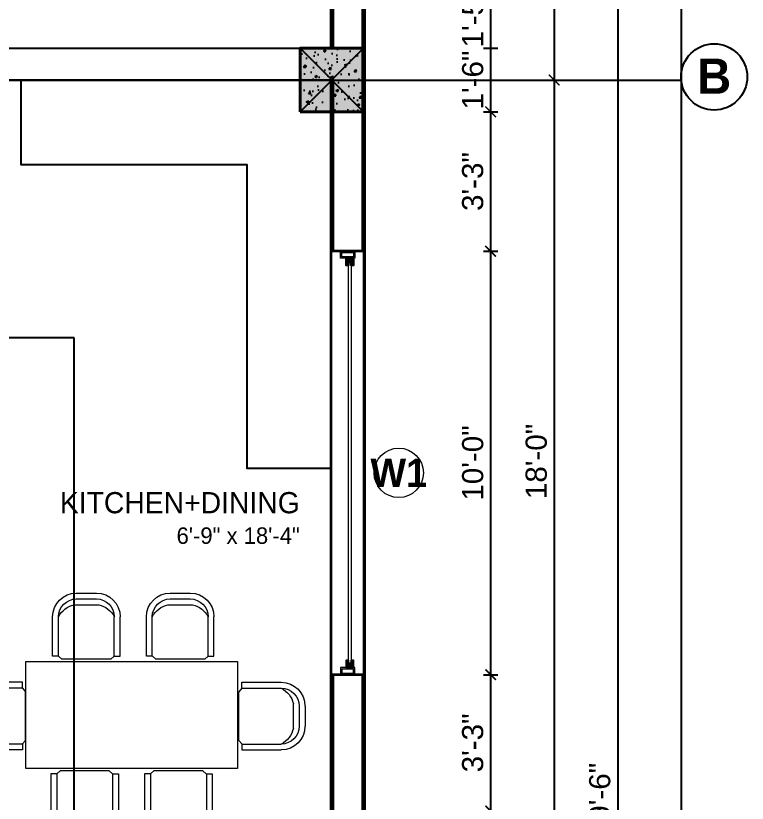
# Model space of a CAD drawing. Header units: feet. Extents: x 109753 to 150441, y 47761 to 75080.
# Drawn here: x 127142.5 to 127349.7, y 50924 to 51147.1 of the extents above; entities that cross this region are included whole.
import ezdxf

# ---------------------------------------------------------------- set-up
doc = ezdxf.new("R2010")
doc.units = ezdxf.units.FT
doc.header["$LTSCALE"] = 50
doc.header["$MEASUREMENT"] = 0
doc.header["$PDMODE"] = 3
doc.header["$PDSIZE"] = -10
doc.linetypes.add('ACAD_ISO04W100', pattern=[30, 24, -3, 0, -3])
for name, color, linetype, lineweight in [('A-Furniture', 175, 'Continuous', 0), ('COLUMN', 16, 'Continuous', 40), ('DIMENSION', 5, 'Continuous', 15), ('TEXT', 181, 'Continuous', 13), ('WALL', 1, 'Continuous', 60), ('WINDOW', 197, 'Continuous', 25)]:
    doc.layers.add(name, color=color, linetype=linetype, lineweight=lineweight)
doc.layers.add('HACTH', color=251, linetype='Continuous')
doc.styles.add('GL_Imperial', font='GOTHIC.TTF', dxfattribs={"height": 8})
doc.styles.add('STYLUS', font='stylu.ttf')
doc.styles.add('TIMES', font='arial.ttf')
doc.dimstyles.new("1-8'", dxfattribs={"dimtxt": 6, "dimasz": 3, "dimexe": 2, "dimexo": 1, "dimgap": 2, "dimtad": 1, "dimdec": 0, "dimzin": 3, "dimdsep": 46, "dimlunit": 4, "dimtxsty": 'TIMES', "dimblk": 'ARCHTICK', "dimcen": 8, "dimdle": 2, "dimclrt": 7, "dimadec": 0, "dimazin": 0, "dimtfac": 1, "dimtdec": 0, "dimtix": 1, "dimtmove": 0, "dimatfit": 3, "dimfxl": 2, "dimfxlon": 1, "dimarcsym": 0})

# ---------------------------------------------------------------- blocks, each defined once
blk = doc.blocks.new('A$Cb5c74cea')
at = {"true_color": 0xffffff, "transparency": 33554687}
h = blk.add_hatch(color=7, dxfattribs=at)
h.dxf.hatch_style = 1
h.paths.add_polyline_path([(-9, -9), (9, -9), (9, 9), (-9, 9)])
at = {"layer": 'HACTH', "transparency": 33554623}
h = blk.add_hatch(dxfattribs=at)
h.set_pattern_fill('AR-CONC', color=256)
h.set_pattern_definition([(50, (-126497.0296, -50480.552), (7.17260183, -0.62752135), [0.75, -8.25]), (355, (-126497.03, -50480.552), (-1.38751334, 7.52192134), [0.6, -6.6]), (100.4514445, (-126496.432, -50480.604), (5.78508847, 6.8943999), [0.63740192, -7.01142112]), (46.1842, (-126497.03, -50478.552), (10.6724133, -1.6551928), [1.125, -12.375]), (96.6356355, (-126496.14, -50478.69), (9.34661946, 9.741186), [0.9561034, -10.5171376]), (351.184164, (-126497.03, -50478.552), (9.34661945, 9.741186), [0.9, -9.9]), (21, (-126496.0296, -50479.052), (5.96907052, -4.0261889), [0.75, -8.25]), (326, (-126496.03, -50479.052), (2.4331533, 7.25150045), [0.6, -6.6]), (71.451445, (-126495.532, -50479.387), (8.40222377, 3.22531153), [0.6374019, -7.01142112]), (37.5, (-126497.0296, -50480.5518), (0.121598553, 3.32893854), [0, -6.52, 0, -6.7, 0, -6.625]), (7.5, (-126497.0296, -50480.5518), (2.63069537, 3.94411712), [0, -3.82, 0, -6.37, 0, -2.525]), (327.5, (-126499.2596, -50480.5518), (5.33822436, -0.225548717), [0, -2.5, 0, -7.8, 0, -10.35]), (317.5, (-126500.2596, -50480.5518), (5.8318617, 1.00104982), [0, -3.25, 0, -5.18, 0, -7.35])])
h.paths.add_polyline_path([(-9, -9), (9, -9), (9, 9), (-9, 9)])
at = {"layer": 'COLUMN'}
blk.add_lwpolyline([(-9, -9), (9, -9), (9, 9), (-9, 9)], close=True, dxfattribs=at)
at = {"layer": 'Defpoints', "color": 18, "true_color": 0x000000}
for p, q in [((-9, -9), (9, 9)), ((-9, 9), (9, -9))]:
    blk.add_line(p, q, dxfattribs=at)
blk = doc.blocks.new('_ArchTick')
at = {"color": 0, "linetype": 'ByBlock', "const_width": 0.15}
blk.add_lwpolyline([(-0.5, -0.5), (0.5, 0.5)], dxfattribs=at)
blk = doc.blocks.new('*D928')
at = {"layer": 'Defpoints', "color": 0, "transparency": 16777216}
for p in [(127241.03, 51393.02), (127241.03, 51128.91), (127295.03, 51128.91)]:
    blk.add_point(p, dxfattribs=at)
at = {"layer": 'DIMENSION', "color": 0, "lineweight": -2, "transparency": 16777216}
for p, q in [((127295.03, 51395.02), (127295.03, 51126.91)), ((127293.03, 51393.02), (127297.03, 51393.02)), ((127293.03, 51128.91), (127297.03, 51128.91))]:
    blk.add_line(p, q, dxfattribs=at)
at = {"layer": 'DIMENSION', "color": 0, "lineweight": -2, "transparency": 16777216, "xscale": 3, "yscale": 3, "zscale": 3}
for p, rotation in [((127295.03, 51393.02), 90), ((127295.03, 51128.91), 270)]:
    blk.add_blockref('_ArchTick', p, dxfattribs=dict(at, rotation=rotation))
at = {"layer": 'DIMENSION', "color": 7, "transparency": 16777216, "insert": (127289.97, 51260.97), "char_height": 6, "attachment_point": 5, "rotation": 90, "style": 'TIMES'}
blk.add_mtext('22\'-0"', dxfattribs=at)
blk = doc.blocks.new('*D929')
at = {"layer": 'Defpoints', "color": 0, "transparency": 16777216}
for p in [(127241.03, 51128.91), (127241.03, 50912.79), (127295.03, 50912.79)]:
    blk.add_point(p, dxfattribs=at)
at = {"layer": 'DIMENSION', "color": 0, "lineweight": -2, "transparency": 16777216}
for p, q in [((127295.03, 51130.91), (127295.03, 50910.79)), ((127293.03, 51128.91), (127297.03, 51128.91)), ((127293.03, 50912.79), (127297.03, 50912.79))]:
    blk.add_line(p, q, dxfattribs=at)
at = {"layer": 'DIMENSION', "color": 0, "lineweight": -2, "transparency": 16777216, "xscale": 3, "yscale": 3, "zscale": 3}
for p, rotation in [((127295.03, 51128.91), 90), ((127295.03, 50912.79), 270)]:
    blk.add_blockref('_ArchTick', p, dxfattribs=dict(at, rotation=rotation))
at = {"layer": 'DIMENSION', "color": 7, "transparency": 16777216, "insert": (127289.97, 51020.85), "char_height": 6, "attachment_point": 5, "rotation": 90, "style": 'TIMES'}
blk.add_mtext('18\'-0"', dxfattribs=at)
blk = doc.blocks.new('*D940')
at = {"layer": 'Defpoints', "color": 0, "transparency": 16777216}
for p in [(127241.03, 51402.02), (127241.03, 50447.55), (127313.03, 50447.55)]:
    blk.add_point(p, dxfattribs=at)
at = {"layer": 'DIMENSION', "color": 0, "lineweight": -2, "transparency": 16777216}
for p, q in [((127313.03, 51404.02), (127313.03, 50445.55)), ((127311.03, 51402.02), (127315.03, 51402.02)), ((127311.03, 50447.55), (127315.03, 50447.55))]:
    blk.add_line(p, q, dxfattribs=at)
at = {"layer": 'DIMENSION', "color": 0, "lineweight": -2, "transparency": 16777216, "xscale": 3, "yscale": 3, "zscale": 3}
for p, rotation in [((127313.03, 51402.02), 90), ((127313.03, 50447.55), 270)]:
    blk.add_blockref('_ArchTick', p, dxfattribs=dict(at, rotation=rotation))
at = {"layer": 'DIMENSION', "color": 7, "transparency": 16777216, "insert": (127307.97, 50924.79), "char_height": 6, "attachment_point": 5, "rotation": 90, "style": 'TIMES'}
blk.add_mtext('79\'-6"', dxfattribs=at)
blk = doc.blocks.new('WIN 4 FRAME')
at = {"true_color": 0x939598}
h = blk.add_hatch(color=252, dxfattribs=at)
h.dxf.hatch_style = 1
h.paths.add_polyline_path([(0, 4.05), (0, 0), (2.02, 0), (2.02, 2.02), (2.02, 2.02), (2.02, 4.05)])
h.paths.add_polyline_path([(1.62, 0.4), (0.4, 0.4), (0.4, 3.64), (1.62, 3.64)], flags=16)
at = {"lineweight": 18}
for points in [[(2.02, 0), (2.02, 4.05), (0, 4.05), (0, 0)], [(0.4, 3.64), (0.4, 0.4), (1.62, 0.4), (1.62, 3.64)]]:
    blk.add_lwpolyline(points, close=True, dxfattribs=at)
blk = doc.blocks.new('WIN IN FRAME 2')
at = {"true_color": 0x939598}
h = blk.add_hatch(color=252, dxfattribs=at)
h.dxf.hatch_style = 1
h.paths.add_polyline_path([(0, 2.02), (0, 0), (2.02, 0), (2.02, 0.61), (1.21, 0.61), (1.21, 1.42), (2.02, 1.42), (2.02, 2.02)])
blk.add_lwpolyline([(1.21, 1.42), (2.02, 1.42), (2.02, 2.02), (0, 2.02), (0, 0), (2.02, 0), (2.02, 0.61), (1.21, 0.61)], close=True)
blk = doc.blocks.new('*U1177')
blk.add_wipeout([(0, -0.2), (120, -0.2), (120, 9.2), (0, 9.2)]).dxf.layer = 'WINDOW'
at = {"layer": 'WINDOW', "color": 35, "lineweight": 5}
for p, q in [((120, 9), (0, 9)), ((120, 0), (0, 0))]:
    blk.add_line(p, q, dxfattribs=at)
at = {"layer": 'WINDOW', "color": 10, "lineweight": 35}
for p, q in [((0, 0), (0, 9)), ((120, 0), (120, 9))]:
    blk.add_line(p, q, dxfattribs=at)
at = {"layer": 'WINDOW', "lineweight": 9}
blk.add_lwpolyline([(3.24, 3.49), (116.76, 3.49), (116.76, 4.3), (3.24, 4.3)], close=True, dxfattribs=at)
at = {"layer": 'WINDOW', "lineweight": 5}
for name, p in [('WIN 4 FRAME', (0, 2.48)), ('WIN IN FRAME 2', (2.02, 2.88))]:
    blk.add_blockref(name, p, dxfattribs=at)
at = {"layer": 'WINDOW', "lineweight": 5, "xscale": -1}
for name, p in [('WIN IN FRAME 2', (117.98, 2.88)), ('WIN 4 FRAME', (120, 2.48))]:
    blk.add_blockref(name, p, dxfattribs=at)
blk = doc.blocks.new('*D982')
at = {"layer": 'Defpoints', "color": 0, "transparency": 16777216}
for p in [(127250.03, 51155.08), (127241.03, 51137.91), (127277.03, 51137.91)]:
    blk.add_point(p, dxfattribs=at)
at = {"layer": 'DIMENSION', "color": 0, "lineweight": -2, "transparency": 16777216}
for p, q in [((127275.03, 51155.08), (127279.03, 51155.08)), ((127277.03, 51155.08), (127277.03, 51137.91)), ((127275.03, 51137.91), (127279.03, 51137.91))]:
    blk.add_line(p, q, dxfattribs=at)
at = {"layer": 'DIMENSION', "color": 7, "transparency": 16777216, "insert": (127271.97, 51146.49), "char_height": 6, "attachment_point": 5, "rotation": 90, "style": 'TIMES'}
blk.add_mtext('1\'-5"', dxfattribs=at)
blk = doc.blocks.new('*D983')
at = {"layer": 'Defpoints', "color": 0, "transparency": 16777216}
for p in [(127241.03, 51137.91), (127241.03, 51119.91), (127277.03, 51119.91)]:
    blk.add_point(p, dxfattribs=at)
at = {"layer": 'DIMENSION', "color": 0, "lineweight": -2, "transparency": 16777216}
for p, q in [((127275.03, 51137.91), (127279.03, 51137.91)), ((127277.03, 51137.91), (127277.03, 51119.91)), ((127275.03, 51119.91), (127279.03, 51119.91))]:
    blk.add_line(p, q, dxfattribs=at)
at = {"layer": 'DIMENSION', "color": 7, "transparency": 16777216, "insert": (127271.97, 51128.91), "char_height": 6, "attachment_point": 5, "rotation": 90, "style": 'TIMES'}
blk.add_mtext('1\'-6"', dxfattribs=at)
blk = doc.blocks.new('*D984')
at = {"layer": 'Defpoints', "color": 0, "transparency": 16777216}
for p in [(127241.03, 51119.91), (127241.03, 51080.41), (127277.03, 51080.41)]:
    blk.add_point(p, dxfattribs=at)
at = {"layer": 'DIMENSION', "color": 0, "lineweight": -2, "transparency": 16777216}
for p, q in [((127277.03, 51121.91), (127277.03, 51078.41)), ((127275.03, 51119.91), (127279.03, 51119.91)), ((127275.03, 51080.41), (127279.03, 51080.41))]:
    blk.add_line(p, q, dxfattribs=at)
at = {"layer": 'DIMENSION', "color": 0, "lineweight": -2, "transparency": 16777216, "xscale": 3, "yscale": 3, "zscale": 3}
for p, rotation in [((127277.03, 51119.91), 90), ((127277.03, 51080.41), 270)]:
    blk.add_blockref('_ArchTick', p, dxfattribs=dict(at, rotation=rotation))
at = {"layer": 'DIMENSION', "color": 7, "transparency": 16777216, "insert": (127271.96, 51100.16), "char_height": 6, "attachment_point": 5, "rotation": 90, "style": 'TIMES'}
blk.add_mtext('3\'-3"', dxfattribs=at)
blk = doc.blocks.new('*D985')
at = {"layer": 'Defpoints', "color": 0, "transparency": 16777216}
for p in [(127241.03, 51080.41), (127241.03, 50960.41), (127277.03, 50960.41)]:
    blk.add_point(p, dxfattribs=at)
at = {"layer": 'DIMENSION', "color": 0, "lineweight": -2, "transparency": 16777216}
for p, q in [((127277.03, 51082.41), (127277.03, 50958.41)), ((127275.03, 51080.41), (127279.03, 51080.41)), ((127275.03, 50960.41), (127279.03, 50960.41))]:
    blk.add_line(p, q, dxfattribs=at)
at = {"layer": 'DIMENSION', "color": 0, "lineweight": -2, "transparency": 16777216, "xscale": 3, "yscale": 3, "zscale": 3}
for p, rotation in [((127277.03, 51080.41), 90), ((127277.03, 50960.41), 270)]:
    blk.add_blockref('_ArchTick', p, dxfattribs=dict(at, rotation=rotation))
at = {"layer": 'DIMENSION', "color": 7, "transparency": 16777216, "insert": (127271.97, 51020.41), "char_height": 6, "attachment_point": 5, "rotation": 90, "style": 'TIMES'}
blk.add_mtext('10\'-0"', dxfattribs=at)
blk = doc.blocks.new('*D986')
at = {"layer": 'Defpoints', "color": 0, "transparency": 16777216}
for p in [(127241.03, 50960.41), (127241.03, 50921.79), (127277.03, 50921.79)]:
    blk.add_point(p, dxfattribs=at)
at = {"layer": 'DIMENSION', "color": 0, "lineweight": -2, "transparency": 16777216}
for p, q in [((127277.03, 50962.41), (127277.03, 50919.79)), ((127275.03, 50960.41), (127279.03, 50960.41)), ((127275.03, 50921.79), (127279.03, 50921.79))]:
    blk.add_line(p, q, dxfattribs=at)
at = {"layer": 'DIMENSION', "color": 0, "lineweight": -2, "transparency": 16777216, "xscale": 3, "yscale": 3, "zscale": 3}
for p, rotation in [((127277.03, 50960.41), 90), ((127277.03, 50921.79), 270)]:
    blk.add_blockref('_ArchTick', p, dxfattribs=dict(at, rotation=rotation))
at = {"layer": 'DIMENSION', "color": 7, "transparency": 16777216, "insert": (127271.96, 50941.1), "char_height": 6, "attachment_point": 5, "rotation": 90, "style": 'TIMES'}
blk.add_mtext('3\'-3"', dxfattribs=at)
blk = doc.blocks.new('A$C2dc982f6')
for p, q in [((-22.22, 31.54), (-16.5, 31.54)), ((4.36, 31.54), (10.09, 31.54)), ((-22.22, 29.88), (-16.5, 29.88)), ((4.36, 29.88), (10.09, 29.88)), ((-22.86, 28.24), (-15.86, 28.24)), ((3.73, 28.24), (10.72, 28.24)), ((-28.93, 13.64), (-28.93, 24.83)), ((-27.27, 13.64), (-27.27, 24.83)), ((-11.44, 13.64), (-11.44, 24.83)), ((-9.79, 13.64), (-9.79, 24.83)), ((-2.35, 13.64), (-2.35, 24.83)), ((-0.69, 13.64), (-0.69, 24.83)), ((15.14, 13.64), (15.14, 24.83)), ((16.8, 13.64), (16.8, 24.83)), ((-27.24, 13.64), (-28.93, 13.64)), ((-27.24, 13.64), (-26.28, 12.79)), ((-11.48, 13.64), (-12.43, 12.79)), ((-11.48, 13.64), (-9.79, 13.64)), ((-0.66, 13.64), (-2.35, 13.64)), ((-0.66, 13.64), (0.3, 12.79)), ((15.11, 13.64), (14.15, 12.79)), ((15.11, 13.64), (16.8, 13.64)), ((-12.43, 12.79), (-26.28, 12.79)), ((14.15, 12.79), (0.3, 12.79)), ((-36.96, 6.89), (-48.14, 6.89)), ((-36.96, 5.2), (-36.96, 6.89)), ((25.19, 5.2), (25.19, 6.89)), ((25.19, 6.89), (36.37, 6.89)), ((-36.96, 5.23), (-48.14, 5.23)), ((-36.96, 5.2), (-36.1, 4.24)), ((25.19, 5.2), (24.34, 4.24)), ((25.19, 5.23), (36.37, 5.23)), ((-36.1, 4.24), (-36.1, -9.61)), ((24.34, 4.24), (24.34, -9.61)), ((-54.85, -5.55), (-54.85, 0.18)), ((-53.19, -5.55), (-53.19, 0.18)), ((-51.55, -6.18), (-51.55, 0.81)), ((39.78, -6.18), (39.78, 0.81)), ((41.43, -5.55), (41.43, 0.18)), ((43.09, -5.55), (43.09, 0.18)), ((-36.96, -10.6), (-48.14, -10.6)), ((-36.96, -10.57), (-36.1, -9.61)), ((-36.96, -10.57), (-36.96, -12.26)), ((25.19, -10.57), (24.34, -9.61)), ((25.19, -10.57), (25.19, -12.26)), ((25.19, -10.6), (36.37, -10.6)), ((-36.96, -12.26), (-48.14, -12.26)), ((25.19, -12.26), (36.37, -12.26)), ((-26.73, -19.64), (-28.42, -19.64)), ((-28.42, -19.64), (-28.42, -30.83)), ((-26.77, -19.64), (-26.77, -30.83)), ((-26.73, -19.64), (-25.78, -18.79)), ((-11.93, -18.79), (-25.78, -18.79)), ((-10.97, -19.64), (-11.93, -18.79)), ((-10.97, -19.64), (-9.28, -19.64)), ((-10.94, -19.64), (-10.94, -30.83)), ((-9.28, -19.64), (-9.28, -30.83)), ((-0.15, -19.64), (-1.84, -19.64)), ((-1.84, -19.64), (-1.84, -30.83)), ((-0.18, -19.64), (-0.18, -30.83)), ((-0.15, -19.64), (0.81, -18.79)), ((14.66, -18.79), (0.81, -18.79)), ((15.61, -19.64), (14.66, -18.79)), ((15.61, -19.64), (17.3, -19.64)), ((15.65, -19.64), (15.65, -30.83)), ((17.3, -19.64), (17.3, -30.83)), ((-22.35, -34.24), (-15.36, -34.24)), ((4.23, -34.24), (11.23, -34.24)), ((-21.71, -35.88), (-15.99, -35.88)), ((-21.71, -37.54), (-15.99, -37.54)), ((4.87, -35.88), (10.59, -35.88)), ((4.87, -37.54), (10.59, -37.54))]:
    blk.add_line(p, q)
blk.add_lwpolyline([(23.97, 12.15), (-35.97, 12.15), (-35.97, -18.15), (23.97, -18.15)], close=True)
for centre, radius, start, end in [((-22.22, 24.83), 6.71, 90.0001, 180), ((-16.5, 24.83), 6.71, 0, 90), ((4.36, 24.83), 6.71, 90.0001, 180), ((10.09, 24.83), 6.71, 0, 90), ((-22.22, 24.83), 5.05, 90.0001, 180), ((-16.5, 24.83), 5.05, 0, 90), ((4.36, 24.83), 5.05, 90.0001, 180), ((10.09, 24.83), 5.05, 0, 90), ((-21.39, 21.77), 6.63, 102.7575, 152.5606), ((-17.33, 21.77), 6.63, 27.4394, 77.2425), ((5.19, 21.77), 6.63, 102.7575, 152.5606), ((9.26, 21.77), 6.63, 27.4394, 77.2425), ((-48.14, 0.18), 6.71, 90, 180), ((36.37, 0.18), 6.71, 0, 90), ((-48.14, 0.18), 5.05, 90, 180), ((-45.09, -0.65), 6.63, 117.4394, 167.2425), ((33.32, -0.65), 6.63, 12.7575, 62.5606), ((36.37, 0.18), 5.05, 0, 90), ((-48.14, -5.55), 6.71, 180.0001, 270), ((-48.14, -5.55), 5.05, 180.0001, 270), ((-45.09, -4.72), 6.63, 192.7575, 242.5606), ((36.37, -5.55), 6.71, 270, 359.9999), ((36.37, -5.55), 5.05, 270, 359.9999), ((33.32, -4.72), 6.63, 297.4394, 347.2425), ((-21.71, -30.83), 6.71, 180, 269.9999), ((-20.88, -27.77), 6.63, 207.4394, 257.2425), ((-21.71, -30.83), 5.05, 180, 269.9999), ((-15.99, -30.83), 5.05, 270, 0), ((-15.99, -30.83), 6.71, 270, 0), ((-16.82, -27.77), 6.63, 282.7575, 332.5606), ((4.87, -30.83), 6.71, 180, 269.9999), ((5.7, -27.77), 6.63, 207.4394, 257.2425), ((4.87, -30.83), 5.05, 180, 269.9999), ((10.59, -30.83), 5.05, 270, 0), ((10.59, -30.83), 6.71, 270, 0), ((9.76, -27.77), 6.63, 282.7575, 332.5606)]:
    blk.add_arc(centre, radius, start, end)

msp = doc.modelspace()

# ---------------------------------------------------------------- linework, layer by layer
at = {"linetype": 'ACAD_ISO04W100', "ltscale": 3}
msp.add_line((126392.03, 51128.91), (127331.03, 51128.91), dxfattribs=at)
for points in [[(127159.03, 50294.25), (127159.03, 51055.91), (127096.95, 51055.91), (127096.95, 50990.91), (126942.95, 50990.91), (126942.95, 51210.91), (127232.03, 51210.91)], [(127232.03, 50294.25), (127232.03, 51128.91), (127023.95, 51128.91), (127023.95, 51063.91), (127015.95, 51063.91), (127015.95, 51137.91), (127232.03, 51137.91)]]:
    msp.add_lwpolyline(points, dxfattribs=at)
msp.add_circle((127340.36, 51129.79), 9.38)
at = {"layer": 'Defpoints'}
for points in [[(126392.03, 51492.02), (127331.03, 51492.02), (127331.03, 50294.25), (126392.03, 50294.25)], [(126410.03, 51474.02), (127313.03, 51474.02), (127313.03, 50312.25), (126410.03, 50312.25)], [(126428.03, 51456.02), (127295.03, 51456.02), (127295.03, 50330.25), (126428.03, 50330.25)], [(126446.03, 51438.02), (127277.03, 51438.02), (127277.03, 50348.25), (126446.03, 50348.25)]]:
    msp.add_lwpolyline(points, close=True, dxfattribs=at)
at = {"layer": 'TEXT'}
msp.add_circle((127251, 51017.61), 7, dxfattribs=at)
at = {"layer": 'WALL'}
for p, q in [((127232.03, 51164.08), (127232.03, 51137.91)), ((127241.03, 51155.08), (127241.03, 50501.86)), ((127232.03, 51128.91), (127232.03, 50908.79))]:
    msp.add_line(p, q, dxfattribs=at)

# ---------------------------------------------------------------- block references
msp.add_blockref('A$Cb5c74cea', (127232.03, 51128.91))
at = {"layer": 'A-Furniture', "xscale": -1, "rotation": 180}
msp.add_blockref('A$C2dc982f6', (127181.34, 50946), dxfattribs=at)

# ---------------------------------------------------------------- texts
at = {"insert": (127340.36, 51130), "char_height": 10, "attachment_point": 5, "style": 'STYLUS'}
msp.add_mtext_dynamic_manual_height_columns('{\\fStylus BT|b1|i0|c0|p34;B}', width=4.1758, gutter_width=43.75, heights=[0], dxfattribs=at)
at = {"layer": 'TEXT', "insert": (127251, 51017.61), "char_height": 8, "attachment_point": 5, "style": 'GL_Imperial'}
msp.add_mtext_dynamic_manual_height_columns('{\\fStylus BT|b1|i0|c0|p34;W1}', width=9.3058, gutter_width=35, heights=[0], dxfattribs=at)
at = {"layer": 'TEXT', "insert": (127222.95, 51012.16), "char_height": 8, "width": 68.0989, "attachment_point": 3, "style": 'GL_Imperial'}
msp.add_mtext('{\\H0.75x;KITCHEN+DINING\\P\\H0.77778x;6\'-9" x 18\'-4"}', dxfattribs=at)

# ---------------------------------------------------------------- dimensions: what is measured, and where the dimension line sits
at = {"layer": 'DIMENSION'}
for base, p1, p2, picture, middle in [((127313.03, 50447.55), (127241.03, 51402.02), (127241.03, 50447.55), '*D940', (127307.97, 50924.79)), ((127295.03, 51128.91), (127241.03, 51393.02), (127241.03, 51128.91), '*D928', (127289.97, 51260.97)), ((127277.03, 51137.91), (127250.03, 51155.08), (127241.03, 51137.91), '*D982', (127271.97, 51146.49)), ((127277.03, 51119.91), (127241.03, 51137.91), (127241.03, 51119.91), '*D983', (127271.97, 51128.91)), ((127295.03, 50912.79), (127241.03, 51128.91), (127241.03, 50912.79), '*D929', (127289.97, 51020.85))]:
    dim = msp.add_linear_dim(base=base, p1=p1, p2=p2, angle=90, dimstyle="1-8'", dxfattribs=at)
    dim.commit()
    dim.dimension.update_dxf_attribs({"geometry": picture, "text_midpoint": middle})

# ---------------------------------------------------------------- next in the draw order: block references
at = {"layer": 'WINDOW', "xscale": -1, "rotation": 90}
msp.add_blockref('*U1177', (127241.03, 51080.41), dxfattribs=at)

# ---------------------------------------------------------------- next in the draw order: linework, layer by layer
msp.add_lwpolyline([(127232.03, 51018.85), (127208.03, 51018.85), (127208.03, 51104.91), (127144.03, 51104.91), (127144.03, 51128.91)])
at = {"layer": 'Defpoints'}
msp.add_lwpolyline([(126500.03, 51402.02), (127241.03, 51402.02), (127241.03, 50471.55), (126500.03, 50471.55)], close=True, dxfattribs=at)

# ---------------------------------------------------------------- next in the draw order: dimensions: what is measured, and where the dimension line sits
at = {"layer": 'DIMENSION'}
for base, p1, p2, picture, middle in [((127277.0296, 51080.4144), (127241.0296, 51119.9062), (127241.0296, 51080.4144), '*D984', (127271.9642, 51100.1603)), ((127277.03, 50960.41), (127241.03, 51080.41), (127241.03, 50960.41), '*D985', (127271.97, 51020.41)), ((127277.03, 50921.79), (127241.03, 50960.41), (127241.03, 50921.79), '*D986', (127271.96, 50941.1))]:
    dim = msp.add_linear_dim(base=base, p1=p1, p2=p2, angle=90, dimstyle="1-8'", dxfattribs=at)
    dim.commit()
    dim.dimension.update_dxf_attribs({"geometry": picture, "text_midpoint": middle})

doc.saveas('drawing.dxf')
